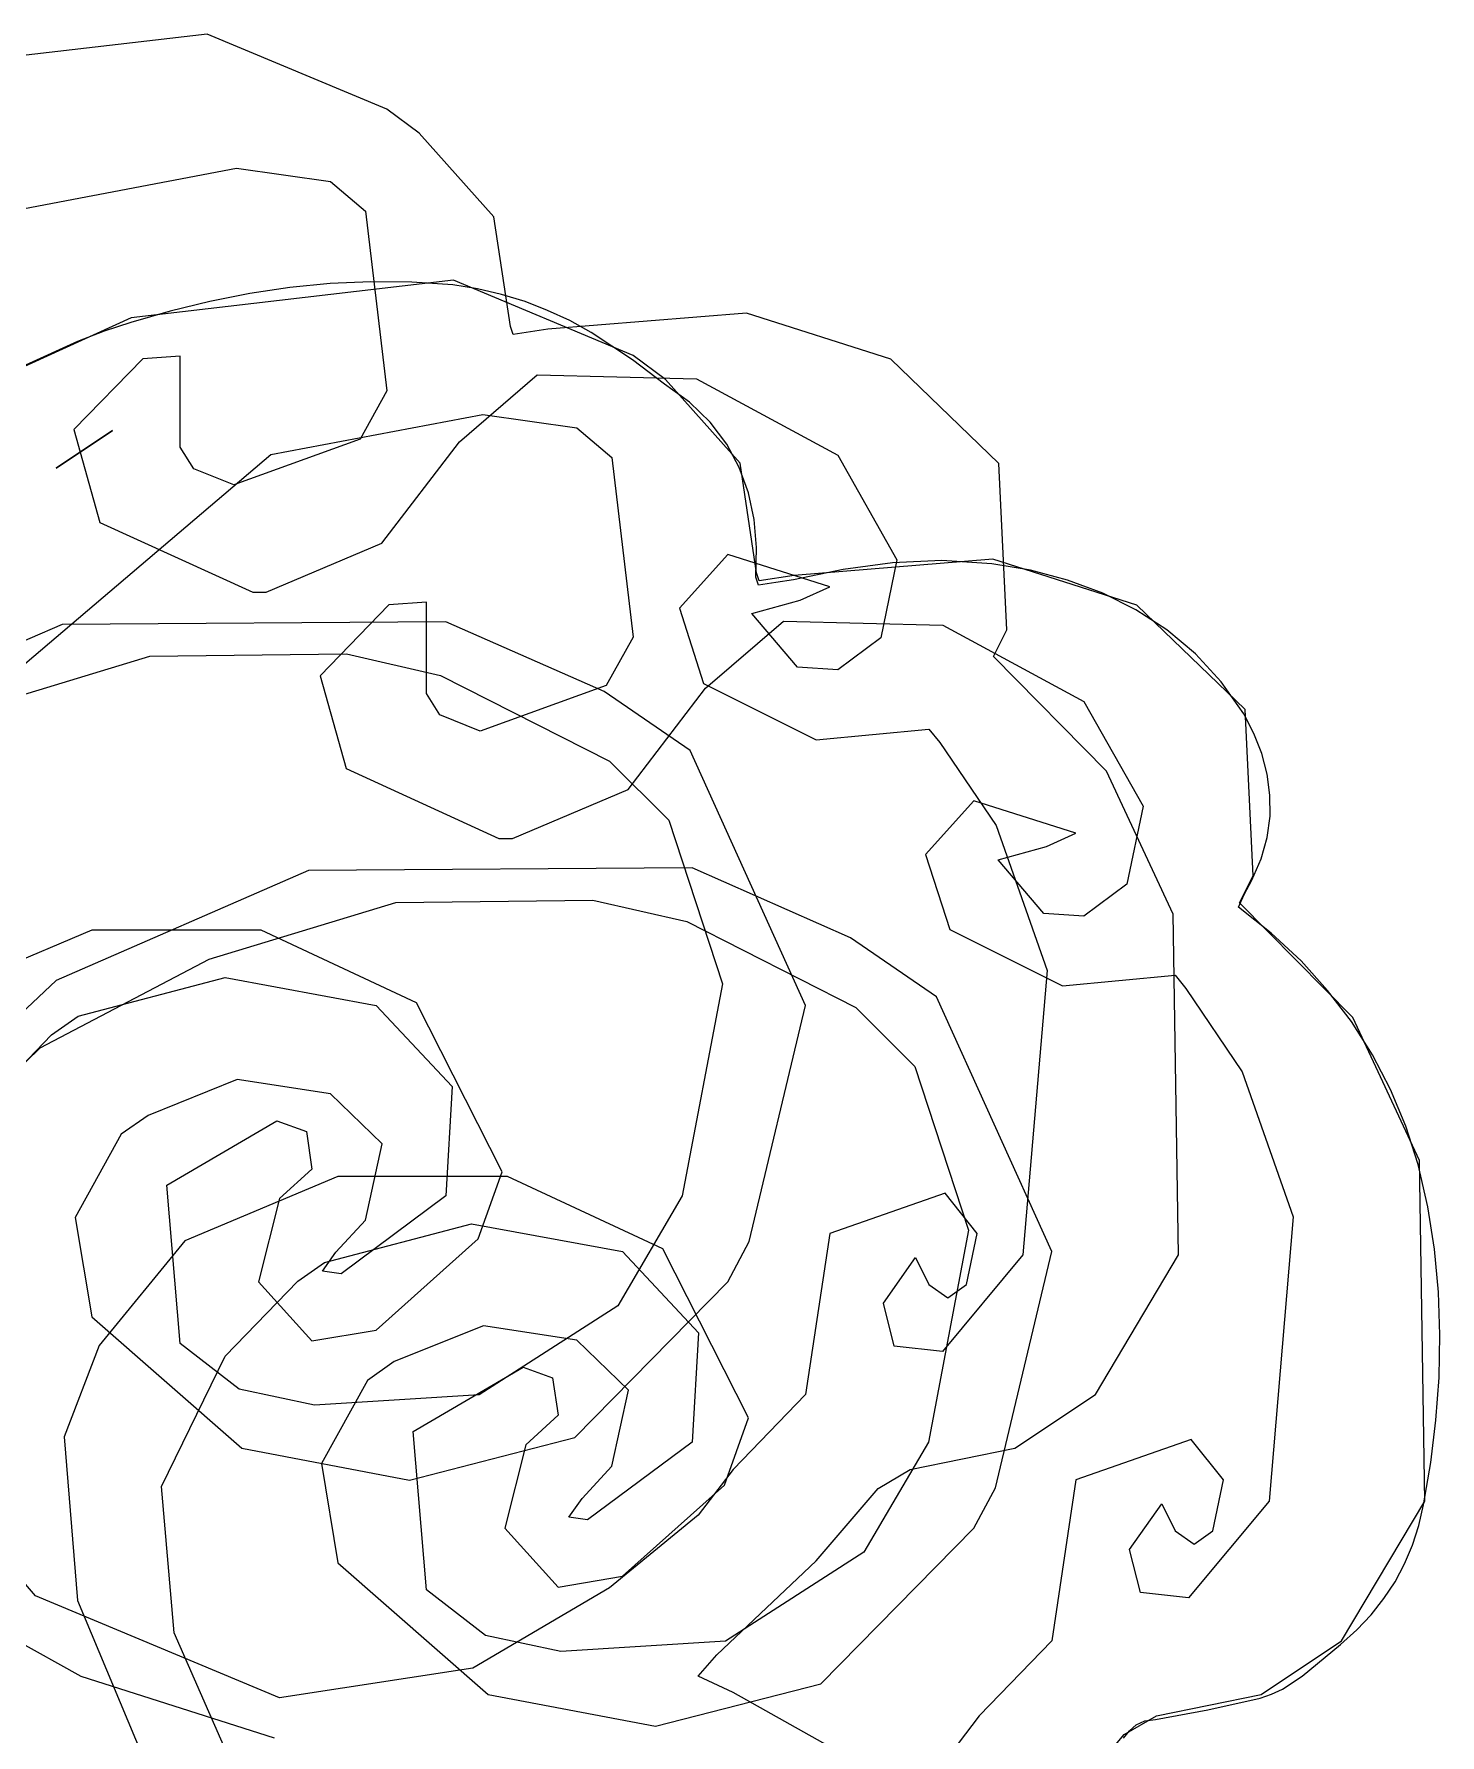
# Model space of a CAD drawing. Extents: x 0 to 208, y 1 to 205.
# Drawn here: x 32.826 to 36.855, y 21.656 to 26.53 of the extents above; entities that cross this region are included whole.
import ezdxf

# ---------------------------------------------------------------- set-up
doc = ezdxf.new("R2010")
doc.units = 0

msp = doc.modelspace()

# ---------------------------------------------------------------- linework, layer by layer
at = {"layer": 'Edge.Cuts'}
for p, q in [((33.4439, 25.786), (33.3299, 25.7634)), ((33.559, 25.8032), (33.4439, 25.786)), ((33.6747, 25.8147), (33.559, 25.8032)), ((33.791, 25.82), (33.6747, 25.8147)), ((33.9081, 25.8189), (33.791, 25.82)), ((34.0258, 25.8109), (33.9081, 25.8189)), ((34.0969, 25.7998), (34.0258, 25.8109)), ((34.1655, 25.7838), (34.0969, 25.7998)), ((33.2164, 25.7357), (33.1035, 25.7033)), ((33.3299, 25.7634), (33.2164, 25.7357)), ((34.2327, 25.7631), (34.1655, 25.7838)), ((34.2976, 25.7379), (34.2327, 25.7631)), ((34.3608, 25.7084), (34.2976, 25.7379)), ((33.1035, 25.7033), (33.0267, 25.6779)), ((34.4223, 25.6748), (34.3608, 25.7084)), ((32.9505, 25.6483), (32.8018, 25.5804)), ((33.0267, 25.6779), (32.9505, 25.6483)), ((34.5406, 25.5958), (34.4223, 25.6748)), ((34.6326, 25.5266), (34.5406, 25.5958)), ((34.704, 25.4748), (34.6326, 25.5266)), ((34.7633, 25.4175), (34.704, 25.4748)), ((34.8107, 25.3549), (34.7633, 25.4175)), ((34.8468, 25.2874), (34.8107, 25.3549)), ((34.873, 25.2153), (34.8468, 25.2874)), ((34.8891, 25.1387), (34.873, 25.2153)), ((34.8959, 25.058), (34.8891, 25.1387)), ((34.8942, 24.9733), (34.8959, 25.058)), ((35.2859, 25.0147), (35.1445, 24.9956)), ((35.4273, 25.0208), (35.2859, 25.0147)), ((35.5704, 25.0118), (35.4273, 25.0208)), ((35.6808, 24.993), (35.5704, 25.0118)), ((34.9018, 24.9503), (34.8942, 24.9733)), ((34.9518, 24.958), (34.9018, 24.9503)), ((35.0017, 24.9657), (34.9518, 24.958)), ((35.1445, 24.9956), (35.0017, 24.9657)), ((35.7869, 24.9651), (35.6808, 24.993)), ((35.8882, 24.9276), (35.7869, 24.9651)), ((35.9833, 24.8802), (35.8882, 24.9276)), ((36.0722, 24.8223), (35.9833, 24.8802)), ((36.1538, 24.7535), (36.0722, 24.8223)), ((36.2277, 24.6734), (36.1538, 24.7535)), ((36.2926, 24.5815), (36.2277, 24.6734)), ((36.3214, 24.5257), (36.2926, 24.5815)), ((36.3437, 24.4681), (36.3214, 24.5257)), ((36.3592, 24.4091), (36.3437, 24.4681)), ((36.3674, 24.349), (36.3592, 24.4091)), ((36.3677, 24.2882), (36.3674, 24.349)), ((36.3595, 24.227), (36.3677, 24.2882)), ((36.3423, 24.1659), (36.3595, 24.227)), ((36.3158, 24.1051), (36.3423, 24.1659)), ((36.2935, 24.0638), (36.3158, 24.1051)), ((36.2774, 24.0282), (36.2935, 24.0638)), ((36.3711, 23.9536), (36.2774, 24.0282)), ((36.4563, 23.8741), (36.3711, 23.9536)), ((36.5325, 23.7894), (36.4563, 23.8741)), ((36.6011, 23.6997), (36.5325, 23.7894)), ((36.6609, 23.605), (36.6011, 23.6997)), ((36.7128, 23.5052), (36.6609, 23.605)), ((36.7563, 23.4004), (36.7128, 23.5052)), ((36.7922, 23.2906), (36.7563, 23.4004)), ((36.8195, 23.1692), (36.7922, 23.2906)), ((36.839, 23.0473), (36.8195, 23.1692)), ((36.8503, 22.925), (36.839, 23.0473)), ((36.8545, 22.8026), (36.8503, 22.925)), ((36.852, 22.6802), (36.8545, 22.8026)), ((36.843, 22.5579), (36.852, 22.6802)), ((36.828, 22.4361), (36.843, 22.5579)), ((36.8074, 22.3147), (36.828, 22.4361)), ((36.7936, 22.2556), (36.8074, 22.3147)), ((36.7755, 22.1993), (36.7936, 22.2556)), ((36.7529, 22.1457), (36.7755, 22.1993)), ((36.7258, 22.0947), (36.7529, 22.1457)), ((36.6939, 22.0463), (36.7258, 22.0947)), ((36.6573, 22.0002), (36.6939, 22.0463)), ((36.6158, 21.9566), (36.6573, 22.0002)), ((36.5692, 21.9151), (36.6158, 21.9566)), ((36.4597, 21.8239), (36.5692, 21.9151)), ((36.403, 21.7866), (36.4597, 21.8239)), ((36.189, 21.7278), (36.3389, 21.7614)), ((36.3389, 21.7614), (36.3722, 21.7722)), ((36.3722, 21.7722), (36.403, 21.7866)), ((35.9842, 21.6846), (36.0084, 21.6959)), ((36.0084, 21.6959), (36.0392, 21.7)), ((36.0392, 21.7), (36.189, 21.7278)), ((35.9472, 21.6462), (35.9647, 21.6676)), ((35.9647, 21.6676), (35.9842, 21.6846))]:
    msp.add_line(p, q, dxfattribs=at)
at = {"layer": 'Layer 1'}
for p, q in [((33.321796, 26.52979), (32.39906, 26.422137)), ((33.836992, 26.314484), (33.321796, 26.52979)), ((33.929267, 26.245278), (33.836992, 26.314484)), ((34.143612, 26.005943), (33.929267, 26.245278)), ((32.798905, 26.030046), (33.406377, 26.145388)), ((33.406377, 26.145388), (33.675507, 26.106941)), ((33.675507, 26.106941), (33.775472, 26.022356)), ((33.775472, 26.022356), (33.836988, 25.50716)), ((34.190709, 25.691635), (34.143612, 26.005943)), ((34.198414, 25.668567), (34.190709, 25.691635)), ((34.867398, 25.730083), (34.298374, 25.683946)), ((35.280709, 25.5984), (34.867398, 25.730083)), ((34.298374, 25.683946), (34.198414, 25.668567)), ((33.137244, 25.599435), (32.940202, 25.396624)), ((33.244898, 25.607124), (33.137244, 25.599435)), ((33.244898, 25.345681), (33.244898, 25.607124)), ((35.590211, 25.299471), (35.280709, 25.5984)), ((34.044604, 25.361061), (34.267599, 25.553298)), ((34.267599, 25.553298), (34.724163, 25.541763)), ((34.724163, 25.541763), (35.128822, 25.322613)), ((33.836988, 25.50716), (33.760094, 25.368749)), ((32.940202, 25.396624), (33.014212, 25.130376)), ((33.283345, 25.284165), (33.244898, 25.345681)), ((33.760094, 25.368749), (33.398689, 25.238028)), ((33.82257, 25.070782), (34.044604, 25.361061)), ((35.128822, 25.322613), (35.297989, 25.022723)), ((35.613297, 24.822722), (35.590211, 25.299471)), ((33.398689, 25.238028), (33.283345, 25.284165)), ((33.014212, 25.130376), (33.452514, 24.930449)), ((33.490961, 24.930449), (33.82257, 25.070782)), ((34.813554, 25.038103), (34.675144, 24.884313)), ((35.105753, 24.945829), (34.813554, 25.038103)), ((35.297989, 25.022723), (35.251854, 24.799728)), ((33.452514, 24.930449), (33.490961, 24.930449)), ((34.882761, 24.868934), (35.021171, 24.907382)), ((35.021171, 24.907382), (35.105753, 24.945829)), ((34.675144, 24.884313), (34.744348, 24.669007)), ((35.013481, 24.715144), (34.882761, 24.868934)), ((32.906558, 24.838176), (32.183748, 24.522907)), ((34.006158, 24.845867), (32.906558, 24.838176)), ((34.459838, 24.64594), (34.006158, 24.845867)), ((35.574849, 24.745827), (35.613297, 24.822722)), ((35.251854, 24.799728), (35.128822, 24.707454)), ((32.622041, 24.58438), (33.157422, 24.746821)), ((33.157422, 24.746821), (33.721641, 24.753549)), ((33.721641, 24.753549), (33.990774, 24.692033)), ((35.128822, 24.707454), (35.013481, 24.715144)), ((35.898769, 24.417102), (35.574849, 24.745827)), ((33.990774, 24.692033), (34.475211, 24.445969)), ((34.744348, 24.669007), (35.067306, 24.507528)), ((34.705902, 24.476771), (34.459838, 24.64594)), ((35.067306, 24.507528), (35.390264, 24.538286)), ((35.390264, 24.538286), (35.421023, 24.499839)), ((35.036548, 23.74627), (34.705902, 24.476771)), ((35.421023, 24.499839), (35.582502, 24.261464)), ((34.475211, 24.445969), (34.644381, 24.2768)), ((36.090045, 24.007636), (35.898769, 24.417102)), ((34.644381, 24.2768), (34.798169, 23.807741)), ((35.582502, 24.261464), (35.728603, 23.846232)), ((36.105427, 23.031071), (36.090045, 24.007636)), ((32.991145, 23.961531), (32.55284, 23.776983)), ((33.476544, 23.961531), (32.991145, 23.961531)), ((33.921572, 23.753915), (33.476544, 23.961531)), ((35.728603, 23.846232), (35.659397, 23.031146)), ((32.952698, 23.71551), (33.373699, 23.826046)), ((33.373699, 23.826046), (33.806233, 23.746268)), ((34.798169, 23.807741), (34.682828, 23.200271)), ((33.806233, 23.746268), (34.024421, 23.513661)), ((34.167636, 23.269477), (33.921572, 23.753915)), ((34.875072, 23.069594), (35.036548, 23.74627)), ((32.875804, 23.661684), (32.952698, 23.71551)), ((32.668187, 23.446378), (32.875804, 23.661684)), ((33.4083, 23.533846), (33.152624, 23.431)), ((33.675508, 23.492515), (33.4083, 23.533846)), ((34.024421, 23.513661), (34.006159, 23.200314)), ((33.823533, 23.349299), (33.675508, 23.492515)), ((33.152624, 23.431), (33.075729, 23.377173)), ((33.206442, 23.23103), (33.521715, 23.415578)), ((33.521715, 23.415578), (33.6063, 23.38482)), ((33.075729, 23.377173), (32.944048, 23.138799)), ((33.6063, 23.38482), (33.621681, 23.277167)), ((33.775473, 23.131109), (33.823533, 23.349299)), ((33.621681, 23.277167), (33.529408, 23.192582)), ((34.09843, 23.07724), (34.167636, 23.269477)), ((33.244892, 22.77735), (33.206442, 23.23103)), ((35.436403, 23.208003), (35.105755, 23.092661)), ((35.528678, 23.092661), (35.436403, 23.208003)), ((33.529408, 23.192582), (33.468853, 22.954208)), ((34.006159, 23.200314), (33.706267, 22.977319)), ((34.682828, 23.200271), (34.49828, 22.885002)), ((32.944048, 23.138799), (32.991147, 22.854288)), ((33.690889, 23.038836), (33.775473, 23.131109)), ((33.806229, 22.815797), (34.09843, 23.07724)), ((34.813556, 22.954252), (34.875072, 23.069594)), ((35.105755, 23.092661), (35.036548, 22.631292)), ((35.497919, 22.946561), (35.528678, 23.092661)), ((33.652442, 22.985009), (33.690889, 23.038836)), ((35.259545, 22.892734), (35.351821, 23.023456)), ((35.351821, 23.023456), (35.390265, 22.946561)), ((35.659397, 23.031146), (35.428712, 22.754324)), ((35.867051, 22.631218), (36.105427, 23.031071)), ((33.706267, 22.977319), (33.652442, 22.985009)), ((33.468853, 22.954208), (33.621681, 22.785039)), ((34.375254, 22.508261), (34.813556, 22.954252)), ((35.390265, 22.946561), (35.444093, 22.908113)), ((35.444093, 22.908113), (35.497919, 22.946561)), ((34.49828, 22.885002), (34.10131, 22.630287)), ((35.290305, 22.769702), (35.259545, 22.892734)), ((32.991147, 22.854288), (33.421756, 22.477503)), ((33.621681, 22.785039), (33.806229, 22.815797)), ((33.414059, 22.646628), (33.244892, 22.77735)), ((35.428712, 22.754324), (35.290305, 22.769702)), ((33.629366, 22.600491), (33.414059, 22.646628)), ((34.10131, 22.630287), (33.629366, 22.600491)), ((35.036548, 22.631292), (34.828931, 22.415986)), ((35.636368, 22.477428), (35.867051, 22.631218)), ((33.421756, 22.477503), (33.901388, 22.38619)), ((33.901388, 22.38619), (34.375254, 22.508261)), ((35.336476, 22.415913), (35.636368, 22.477428)), ((34.828931, 22.415986), (34.728971, 22.285264)), ((35.244203, 22.362086), (35.336476, 22.415913)), ((35.067343, 22.154469), (35.244203, 22.362086)), ((34.728971, 22.285264), (34.475217, 22.077648)), ((32.829666, 22.05458), (32.737391, 22.162233)), ((34.782832, 21.885337), (35.067343, 22.154469)), ((33.52941, 21.762379), (32.829666, 22.05458)), ((34.475217, 22.077648), (34.083053, 21.846963)), ((32.768148, 21.931504), (32.960386, 21.823851)), ((34.729007, 21.823821), (34.782832, 21.885337)), ((34.083053, 21.846963), (33.52941, 21.762379)), ((32.960386, 21.823851), (33.514029, 21.646993)), ((34.82897, 21.777684), (34.729007, 21.823821)), ((35.336476, 21.493173), (34.82897, 21.777684))]:
    msp.add_line(p, q, dxfattribs=at)
at = {"layer": 'test'}
for p, q in [((34.027396, 25.824291), (33.10466, 25.716638)), ((34.542592, 25.608985), (34.027396, 25.824291)), ((33.10466, 25.716638), (32.512567, 25.447506)), ((34.634867, 25.539779), (34.542592, 25.608985)), ((34.849212, 25.300444), (34.634867, 25.539779)), ((33.504505, 25.324446), (34.111977, 25.439788)), ((34.111977, 25.439788), (34.381107, 25.401341)), ((34.381107, 25.401341), (34.481072, 25.316756)), ((33.050826, 25.393652), (32.889347, 25.285999)), ((32.889347, 25.285999), (33.050826, 25.393652)), ((33.050826, 25.393652), (33.050826, 25.393652)), ((32.735557, 24.670841), (33.504505, 25.324448)), ((33.504505, 25.324448), (33.504505, 25.324446)), ((34.481072, 25.316756), (34.542588, 24.80156)), ((34.896309, 24.986136), (34.849212, 25.300444)), ((35.572998, 25.024583), (35.003974, 24.978446)), ((35.986309, 24.8929), (35.572998, 25.024583)), ((34.904014, 24.963068), (34.896309, 24.986136)), ((35.003974, 24.978446), (34.904014, 24.963068)), ((33.842844, 24.893834), (33.645802, 24.691023)), ((33.950498, 24.901524), (33.842844, 24.893834)), ((33.950498, 24.640081), (33.950498, 24.901524)), ((36.295811, 24.593971), (35.986309, 24.8929)), ((34.750204, 24.65546), (34.973199, 24.847697)), ((34.973199, 24.847697), (35.429763, 24.836162)), ((35.429763, 24.836162), (35.834422, 24.617012)), ((34.542588, 24.80156), (34.465694, 24.663149)), ((33.645802, 24.691023), (33.719812, 24.424775)), ((33.988945, 24.578565), (33.950498, 24.640081)), ((34.465694, 24.663149), (34.104289, 24.532428)), ((34.52817, 24.365181), (34.750204, 24.65546)), ((35.834422, 24.617012), (36.003589, 24.317122)), ((34.104289, 24.532428), (33.988945, 24.578565)), ((36.318897, 24.117222), (36.295811, 24.593971)), ((33.719812, 24.424775), (34.158114, 24.224848)), ((34.196561, 24.224848), (34.52817, 24.365181)), ((35.519154, 24.332502), (35.380744, 24.178712)), ((35.811353, 24.240228), (35.519154, 24.332502)), ((36.003589, 24.317122), (35.957454, 24.094127)), ((34.158114, 24.224848), (34.196561, 24.224848)), ((35.726771, 24.201781), (35.811353, 24.240228)), ((35.380744, 24.178712), (35.449948, 23.963406)), ((35.588361, 24.163333), (35.726771, 24.201781)), ((33.612158, 24.132575), (32.889348, 23.817306)), ((34.711758, 24.140266), (33.612158, 24.132575)), ((35.165438, 23.940339), (34.711758, 24.140266)), ((35.719081, 24.009543), (35.588361, 24.163333)), ((35.957454, 24.094127), (35.834422, 24.001853)), ((36.280449, 24.040327), (36.318897, 24.117222)), ((33.327641, 23.87888), (33.863022, 24.041321)), ((33.863022, 24.041321), (34.427241, 24.048049)), ((34.427241, 24.048049), (34.696374, 23.986533)), ((36.604369, 23.711602), (36.280449, 24.040327)), ((34.696374, 23.986533), (35.180811, 23.740469)), ((35.834422, 24.001853), (35.719081, 24.009543)), ((35.411502, 23.77117), (35.165438, 23.940339)), ((35.449948, 23.963406), (35.772906, 23.801927)), ((32.843204, 23.625127), (33.327641, 23.87888)), ((32.889348, 23.817306), (32.381839, 23.340557)), ((35.772906, 23.801927), (36.095864, 23.832685)), ((36.095864, 23.832685), (36.126623, 23.794238)), ((36.126623, 23.794238), (36.288102, 23.555863)), ((35.180811, 23.740469), (35.349981, 23.5713)), ((35.742148, 23.040669), (35.411502, 23.77117)), ((36.795645, 23.302136), (36.604369, 23.711602)), ((32.481799, 23.27141), (32.843204, 23.625127)), ((35.349981, 23.5713), (35.503769, 23.102241)), ((36.288102, 23.555863), (36.434203, 23.140631)), ((36.811027, 22.325571), (36.795645, 23.302136)), ((33.696745, 23.256031), (33.25844, 23.071483)), ((34.182144, 23.256031), (33.696745, 23.256031)), ((34.627172, 23.048415), (34.182144, 23.256031)), ((33.658298, 23.009909), (34.079299, 23.120445)), ((34.079299, 23.120445), (34.511833, 23.040667)), ((36.434203, 23.140631), (36.364997, 22.325545)), ((33.25844, 23.071483), (33.012379, 22.771592)), ((35.503769, 23.102241), (35.388428, 22.494771)), ((33.581404, 22.956083), (33.658298, 23.009909)), ((34.511833, 23.040667), (34.730021, 22.80806)), ((34.873236, 22.563977), (34.627172, 23.048415)), ((35.580672, 22.363993), (35.742148, 23.040669)), ((33.373787, 22.740777), (33.581404, 22.956083)), ((34.1139, 22.828245), (33.858224, 22.725398)), ((34.381108, 22.786914), (34.1139, 22.828245)), ((33.012379, 22.771592), (32.912414, 22.510149)), ((34.529133, 22.643698), (34.381108, 22.786914)), ((34.730021, 22.80806), (34.711759, 22.494713)), ((33.191161, 22.367836), (33.373787, 22.740777)), ((33.858224, 22.725398), (33.781329, 22.671572)), ((33.781329, 22.671572), (33.649648, 22.433198)), ((33.912042, 22.52553), (34.227315, 22.710078)), ((34.227315, 22.710078), (34.3119, 22.67932)), ((34.3119, 22.67932), (34.327281, 22.571667)), ((34.481073, 22.425508), (34.529133, 22.643698)), ((34.327281, 22.571667), (34.235008, 22.487082)), ((33.950492, 22.07185), (33.912042, 22.52553)), ((34.80403, 22.37174), (34.873236, 22.563977)), ((32.912414, 22.510149), (32.950863, 22.04109)), ((34.235008, 22.487082), (34.174453, 22.248708)), ((34.711759, 22.494713), (34.411867, 22.271718)), ((35.388428, 22.494771), (35.20388, 22.179502)), ((36.142003, 22.502402), (35.811355, 22.38706)), ((36.234278, 22.38706), (36.142003, 22.502402)), ((33.649648, 22.433198), (33.696747, 22.148687)), ((34.396489, 22.333235), (34.481073, 22.425508)), ((35.811355, 22.38706), (35.742148, 21.925691)), ((36.203519, 22.24096), (36.234278, 22.38706)), ((33.227689, 21.948759), (33.191161, 22.367836)), ((34.358042, 22.279408), (34.396489, 22.333235)), ((34.511829, 22.110297), (34.80403, 22.37174)), ((35.519156, 22.248651), (35.580672, 22.363993)), ((36.364997, 22.325545), (36.134312, 22.048723)), ((36.572651, 21.925718), (36.811027, 22.325571)), ((34.411867, 22.271718), (34.358042, 22.279408)), ((35.965145, 22.187133), (36.057421, 22.317855)), ((36.057421, 22.317855), (36.095865, 22.24096)), ((34.174453, 22.248708), (34.327281, 22.079539)), ((35.080854, 21.80266), (35.519156, 22.248651)), ((36.095865, 22.24096), (36.149693, 22.202512)), ((36.149693, 22.202512), (36.203519, 22.24096)), ((35.20388, 22.179502), (34.80691, 21.924787)), ((35.995905, 22.064101), (35.965145, 22.187133)), ((33.696747, 22.148687), (34.127356, 21.771902)), ((34.327281, 22.079539), (34.511829, 22.110297)), ((32.950863, 22.04109), (33.166167, 21.525894)), ((34.119659, 21.941128), (33.950492, 22.07185)), ((36.134312, 22.048723), (35.995905, 22.064101)), ((33.442991, 21.456632), (33.227689, 21.948759)), ((34.334966, 21.894991), (34.119659, 21.941128)), ((34.80691, 21.924787), (34.334966, 21.894991)), ((35.742148, 21.925691), (35.534531, 21.710385)), ((36.341968, 21.771928), (36.572651, 21.925718)), ((34.606988, 21.680589), (35.080854, 21.80266)), ((34.127356, 21.771902), (34.606988, 21.680589)), ((36.042076, 21.710413), (36.341968, 21.771928)), ((35.534531, 21.710385), (35.434571, 21.579663)), ((35.949803, 21.656586), (36.042076, 21.710413)), ((35.772943, 21.448969), (35.949803, 21.656586))]:
    msp.add_line(p, q, dxfattribs=at)

doc.saveas('drawing.dxf')
